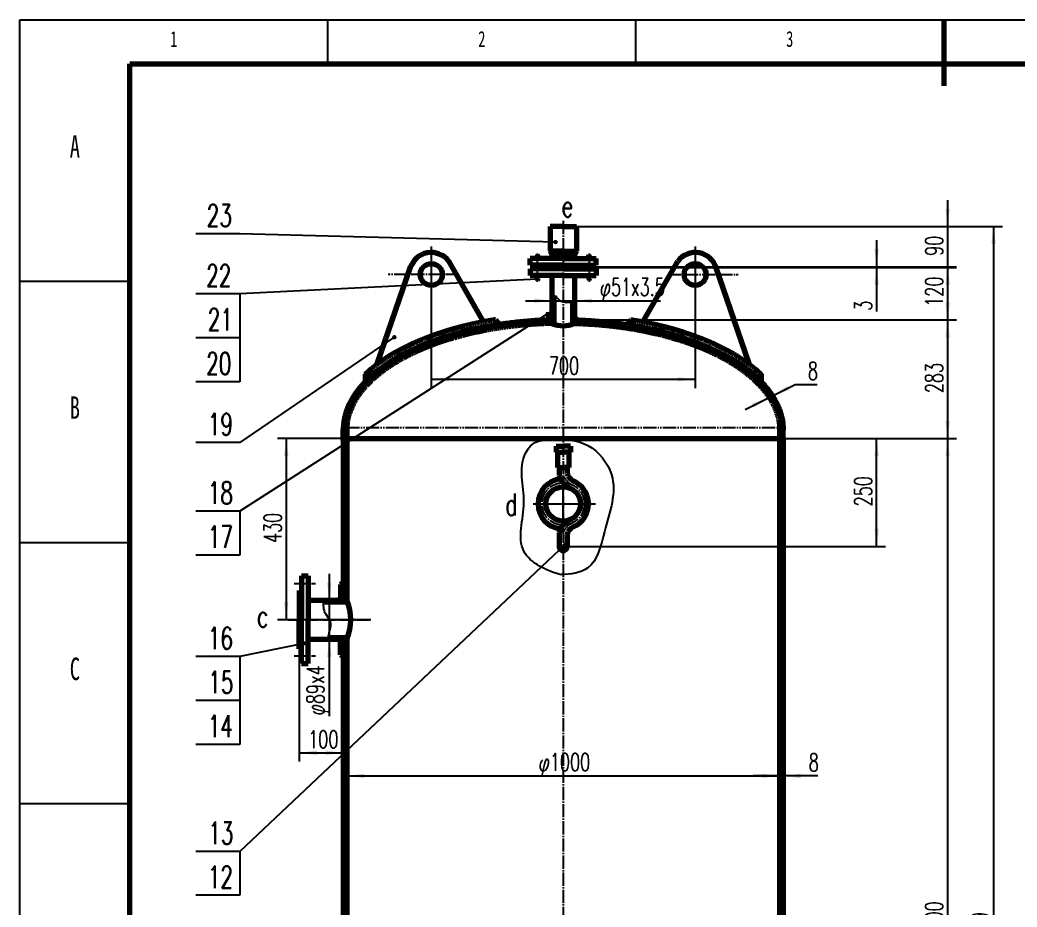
# Model space of a CAD drawing. Header units: millimetres. Extents: x -2100 to 2100, y -2970 to 2970.
# Drawn here: x -2100 to 167, y 953 to 2970 of the extents above; entities that cross this region are included whole.
import ezdxf

# ---------------------------------------------------------------- set-up
doc = ezdxf.new("R2010")
doc.units = ezdxf.units.MM
doc.linetypes.add('EB_DASHDOT', pattern=[39, 30, -3, 3, -3])
doc.linetypes.add('EB_DASHDOTDOT', pattern=[45, 30, -3, 3, -3, 3, -3])
for name, color, linetype, lineweight in [('CAXA0', 7, 'Continuous', 70), ('CAXA1', 1, 'EB_DASHDOT', 25), ('CAXA4', 3, 'Continuous', 25), ('CAXA5', 4, 'Continuous', 25)]:
    doc.layers.add(name, color=color, linetype=linetype, lineweight=lineweight)
doc.styles.add('UserTxtStyle2', font='', dxfattribs={"width": 0.667})
doc.styles.add('机械', font='txt', dxfattribs={"width": 0.667, "bigfont": 'gbcbig.shx'})
doc.styles.get('UserTxtStyle2').set_extended_font_data('FangSong_GB2312')
doc.dimstyles.new('机械', dxfattribs={"dimscale": 10, "dimtxt": 4, "dimasz": 4, "dimexe": 2, "dimexo": 0, "dimtad": 1, "dimdsep": 46, "dimtxsty": '机械', "dimcen": 0, "dimdle": 6, "dimazin": 2, "dimtfac": 1, "dimtdec": 3, "dimtix": 1, "dimtmove": 0, "dimatfit": 3, "dimldrblk": 'NONE', "dimfxl": 0, "dimtolj": 1, "dimtzin": 0, "dimarcsym": 0})

# ---------------------------------------------------------------- blocks, each defined once
blk = doc.blocks.new('CAXBLOCK10', base_point=(2000, -2870))
at = {"layer": 'CAXA0', "color": 0, "linetype": 'Continuous', "lineweight": 25}
for p, q in [((-2100, -2970), (-2100, 2970)), ((-2100, 2970), (2100, 2970)), ((-1400, 2870), (-1400, 2970)), ((-700, 2870), (-700, 2970)), ((0, 2870), (0, 2970)), ((-2100, 2376), (-1850, 2376)), ((-2100, 1782), (-1850, 1782)), ((-2100, 1188), (-1850, 1188))]:
    blk.add_line(p, q, dxfattribs=at)
at = {"layer": 'CAXA0', "color": 0, "linetype": 'Continuous', "lineweight": 70}
for p, q in [((0, 2970), (0, 2820)), ((-1850, 2870), (2000, 2870)), ((-1850, -2870), (-1850, 2870))]:
    blk.add_line(p, q, dxfattribs=at)
at = {"layer": 'CAXA0', "color": 0, "linetype": 'Continuous', "lineweight": 25, "attachment_point": 1, "style": 'UserTxtStyle2'}
for s, insert, char_height in [('\\fFangSong_GB2312|b0|i0|p34;1', (-1758.2, 2944.7), 36), ('\\fFangSong_GB2312|b0|i0|p34;2', (-1058.2, 2944.7), 36), ('\\fFangSong_GB2312|b0|i0|p34;3', (-358.2, 2944.7), 36), ('\\fFangSong_GB2312|b0|i0|p34;A', (-1986.7, 2707.9), 51), ('\\fFangSong_GB2312|b0|i0|p34;B', (-1986.7, 2113.9), 51), ('\\fFangSong_GB2312|b0|i0|p34;C', (-1986.7, 1519.9), 51)]:
    blk.add_mtext(s, dxfattribs=dict(at, insert=insert, char_height=char_height))
blk = doc.blocks.new('*D14')
at = {"layer": 'CAXA4', "linetype": 'Continuous', "lineweight": 25}
for points in [[(-890.6, 2331.4), (-930.6, 2326.4), (-930.6, 2336.4)], [(-839.6, 2331.4), (-799.6, 2326.4), (-799.6, 2336.4)]]:
    blk.add_hatch(color=0, dxfattribs=at).paths.add_polyline_path(points, flags=0)
at = {"layer": 'CAXA4', "color": 0, "linetype": 'Continuous', "lineweight": 25}
for p, q in [((-890.6, 2389.1), (-890.6, 2311.4)), ((-839.6, 2389.1), (-839.6, 2311.4)), ((-950.6, 2331.4), (-643.5, 2331.4))]:
    blk.add_line(p, q, dxfattribs=at)
at = {"layer": 'CAXA4', "color": 0, "linetype": 'Continuous', "lineweight": 25, "insert": (-781.5, 2382.8), "char_height": 40, "attachment_point": 1, "style": '机械'}
blk.add_mtext('φ51x3.5', dxfattribs=at)
blk = doc.blocks.new('_NONE')
blk = doc.blocks.new('*D17')
at = {"layer": 'CAXA4', "linetype": 'Continuous', "lineweight": 25}
for points in [[(8.9, 2018.1), (3.9, 1978.1), (13.9, 1978.1)], [(8.9, -181.9), (3.9, -141.9), (13.9, -141.9)]]:
    blk.add_hatch(color=0, dxfattribs=at).paths.add_polyline_path(points, flags=0)
at = {"layer": 'CAXA4', "color": 0, "linetype": 'Continuous', "lineweight": 25}
for p, q in [((-373.1, 2018.1), (28.9, 2018.1)), ((8.9, 2018.1), (8.9, -181.9)), ((-373.1, -181.9), (28.9, -181.9))]:
    blk.add_line(p, q, dxfattribs=at)
at = {"layer": 'CAXA4', "color": 0, "linetype": 'Continuous', "lineweight": 25, "insert": (-41.8, 874), "char_height": 40, "attachment_point": 1, "rotation": 90, "style": '机械'}
blk.add_mtext('2200', dxfattribs=at)
blk = doc.blocks.new('*D20')
at = {"layer": 'CAXA4', "linetype": 'Continuous', "lineweight": 25}
for points in [[(8.9, 2287.7), (3.9, 2247.7), (13.9, 2247.7)], [(8.9, 2018.1), (3.9, 2058.1), (13.9, 2058.1)]]:
    blk.add_hatch(color=0, dxfattribs=at).paths.add_polyline_path(points, flags=0)
at = {"layer": 'CAXA4', "color": 0, "linetype": 'Continuous', "lineweight": 25}
for p, q in [((-833.4, 2287.7), (28.9, 2287.7)), ((8.9, 2287.7), (8.9, 2018.1)), ((-373.1, 2018.1), (28.9, 2018.1))]:
    blk.add_line(p, q, dxfattribs=at)
at = {"layer": 'CAXA4', "color": 0, "linetype": 'Continuous', "lineweight": 25, "insert": (-41.8, 2121.3), "char_height": 40, "attachment_point": 1, "rotation": 90, "style": '机械'}
blk.add_mtext('283', dxfattribs=at)
blk = doc.blocks.new('*D21')
at = {"layer": 'CAXA4', "linetype": 'Continuous', "lineweight": 25}
for points in [[(8.9, 2407.1), (3.9, 2367.1), (13.9, 2367.1)], [(8.9, 2287.7), (3.9, 2327.7), (13.9, 2327.7)]]:
    blk.add_hatch(color=0, dxfattribs=at).paths.add_polyline_path(points, flags=0)
at = {"layer": 'CAXA4', "color": 0, "linetype": 'Continuous', "lineweight": 25}
for p, q in [((-839.6, 2407.1), (28.9, 2407.1)), ((8.9, 2407.1), (8.9, 2287.7)), ((-791.6, 2287.7), (28.9, 2287.7))]:
    blk.add_line(p, q, dxfattribs=at)
at = {"layer": 'CAXA4', "color": 0, "linetype": 'Continuous', "lineweight": 25, "insert": (-41.8, 2317.7), "char_height": 40, "attachment_point": 1, "rotation": 90, "style": '机械'}
blk.add_mtext('120', dxfattribs=at)
blk = doc.blocks.new('*D22')
at = {"layer": 'CAXA4', "linetype": 'Continuous', "lineweight": 25}
for points in [[(8.9, 2500.2), (3.9, 2540.2), (13.9, 2540.2)], [(8.9, 2408.9), (3.9, 2368.9), (13.9, 2368.9)]]:
    blk.add_hatch(color=0, dxfattribs=at).paths.add_polyline_path(points, flags=0)
at = {"layer": 'CAXA4', "color": 0, "linetype": 'Continuous', "lineweight": 25}
for p, q in [((8.9, 2560.2), (8.9, 2348.9)), ((-835.1, 2500.2), (28.9, 2500.2)), ((-839.6, 2408.9), (28.9, 2408.9))]:
    blk.add_line(p, q, dxfattribs=at)
at = {"layer": 'CAXA4', "color": 0, "linetype": 'Continuous', "lineweight": 25, "insert": (-41.8, 2433.5), "char_height": 40, "attachment_point": 1, "rotation": 90, "style": '机械'}
blk.add_mtext('90', dxfattribs=at)
blk = doc.blocks.new('*D23')
at = {"layer": 'CAXA4', "linetype": 'Continuous', "lineweight": 25}
for points in [[(-152.5, 2408.9), (-157.5, 2448.9), (-147.5, 2448.9)], [(-152.5, 2407.1), (-157.5, 2367.1), (-147.5, 2367.1)]]:
    blk.add_hatch(color=0, dxfattribs=at).paths.add_polyline_path(points, flags=0)
at = {"layer": 'CAXA4', "color": 0, "linetype": 'Continuous', "lineweight": 25}
for p, q in [((-152.5, 2468.9), (-152.5, 2306.7)), ((-839.6, 2408.9), (-132.5, 2408.9)), ((-839.6, 2407.1), (-132.5, 2407.1))]:
    blk.add_line(p, q, dxfattribs=at)
at = {"layer": 'CAXA4', "color": 0, "linetype": 'Continuous', "lineweight": 25, "insert": (-203.2, 2308.7), "char_height": 40, "attachment_point": 1, "rotation": 90, "style": '机械'}
blk.add_mtext('3', dxfattribs=at)
blk = doc.blocks.new('*D24')
at = {"layer": 'CAXA4', "linetype": 'Continuous', "lineweight": 25}
for points in [[(-152.5, 2018.1), (-147.5, 1978.1), (-157.5, 1978.1)], [(-152.5, 1772.8), (-147.5, 1812.8), (-157.5, 1812.8)]]:
    blk.add_hatch(color=0, dxfattribs=at).paths.add_polyline_path(points, flags=0)
at = {"layer": 'CAXA4', "color": 0, "linetype": 'Continuous', "lineweight": 25}
for p, q in [((-373.1, 2018.1), (-132.5, 2018.1)), ((-152.5, 1772.8), (-152.5, 2018.1)), ((-853.1, 1772.8), (-132.5, 1772.8))]:
    blk.add_line(p, q, dxfattribs=at)
at = {"layer": 'CAXA4', "color": 0, "linetype": 'Continuous', "lineweight": 25, "insert": (-203.2, 1863.8), "char_height": 40, "attachment_point": 1, "rotation": 90, "style": '机械'}
blk.add_mtext('250', dxfattribs=at)
blk = doc.blocks.new('CAXBLOCK16', base_point=(-1700.2, 1853.1))
at = {"layer": 'CAXA0', "linetype": 'Continuous', "lineweight": 25}
blk.add_hatch(color=0, dxfattribs=at).paths.add_polyline_path([(-881.6, 2310.7), (-881.6, 2311.4), (-881.8, 2312.2), (-882.1, 2312.9), (-882.5, 2313.6), (-883, 2314.2), (-883.6, 2314.7), (-884.3, 2315.1), (-885, 2315.4), (-885.8, 2315.6), (-886.6, 2315.7), (-887.3, 2315.6), (-888.1, 2315.4), (-888.8, 2315.1), (-889.5, 2314.7), (-890.1, 2314.2), (-890.6, 2313.6), (-891, 2312.9), (-891.3, 2312.2), (-891.5, 2311.4), (-891.6, 2310.7), (-891.5, 2309.9), (-891.3, 2309.1), (-891, 2308.4), (-890.6, 2307.7), (-890.1, 2307.1), (-889.5, 2306.6), (-888.8, 2306.2), (-888.1, 2305.9), (-887.3, 2305.7), (-886.6, 2305.7), (-885.8, 2305.7), (-885, 2305.9), (-884.3, 2306.2), (-883.6, 2306.6), (-883, 2307.1), (-882.5, 2307.7), (-882.1, 2308.4), (-881.8, 2309.1), (-881.6, 2309.9)], flags=0)
at = {"layer": 'CAXA0', "color": 0, "linetype": 'Continuous', "lineweight": 25}
for p, q in [((-886.6, 2310.7), (-1600.2, 1853.1)), ((-1600.2, 1853.1), (-1700.2, 1853.1))]:
    blk.add_line(p, q, dxfattribs=at)
at = {"layer": 'CAXA0', "color": 0, "linetype": 'Continuous', "lineweight": 25, "insert": (-1673, 1919.5), "char_height": 50, "attachment_point": 1, "style": '机械'}
blk.add_mtext('18', dxfattribs=at)
blk = doc.blocks.new('CAXBLOCK17', base_point=(-1700.2, 1753.1))
at = {"layer": 'CAXA0', "color": 0, "linetype": 'Continuous', "lineweight": 25}
for p, q in [((-1600.2, 1853.1), (-1600.2, 1753.1)), ((-1600.2, 1753.1), (-1700.2, 1753.1))]:
    blk.add_line(p, q, dxfattribs=at)
at = {"layer": 'CAXA0', "color": 0, "linetype": 'Continuous', "lineweight": 25, "insert": (-1673, 1819.5), "char_height": 50, "attachment_point": 1, "style": '机械'}
blk.add_mtext('17', dxfattribs=at)
blk = doc.blocks.new('CAXBLOCK15', base_point=(-886.6, 2310.7))
at = {"layer": 'CAXA0', "color": 0, "linetype": 'Continuous', "lineweight": 70}
for name, p in [('CAXBLOCK16', (-1700.2, 1853.1)), ('CAXBLOCK17', (-1700.2, 1753.1))]:
    blk.add_blockref(name, p, dxfattribs=at)
blk = doc.blocks.new('CAXBLOCK19', base_point=(-1700.2, 1079.3))
at = {"layer": 'CAXA0', "linetype": 'Continuous', "lineweight": 25}
blk.add_hatch(color=0, dxfattribs=at).paths.add_polyline_path([(-855.5, 1776.8), (-855.5, 1777.6), (-855.7, 1778.4), (-856, 1779.1), (-856.4, 1779.8), (-856.9, 1780.4), (-857.5, 1780.9), (-858.2, 1781.3), (-858.9, 1781.6), (-859.7, 1781.8), (-860.5, 1781.8), (-861.3, 1781.8), (-862, 1781.6), (-862.7, 1781.3), (-863.4, 1780.9), (-864, 1780.4), (-864.5, 1779.8), (-864.9, 1779.1), (-865.2, 1778.4), (-865.4, 1777.6), (-865.5, 1776.8), (-865.4, 1776.1), (-865.2, 1775.3), (-864.9, 1774.6), (-864.5, 1773.9), (-864, 1773.3), (-863.4, 1772.8), (-862.7, 1772.4), (-862, 1772.1), (-861.3, 1771.9), (-860.5, 1771.8), (-859.7, 1771.9), (-858.9, 1772.1), (-858.2, 1772.4), (-857.5, 1772.8), (-856.9, 1773.3), (-856.4, 1773.9), (-856, 1774.6), (-855.7, 1775.3), (-855.5, 1776.1)], flags=0)
at = {"layer": 'CAXA0', "color": 0, "linetype": 'Continuous', "lineweight": 25}
for p, q in [((-860.5, 1776.8), (-1600.2, 1079.3)), ((-1600.2, 1079.3), (-1700.2, 1079.3))]:
    blk.add_line(p, q, dxfattribs=at)
at = {"layer": 'CAXA0', "color": 0, "linetype": 'Continuous', "lineweight": 25, "insert": (-1671.8, 1145.8), "char_height": 50, "attachment_point": 1, "style": '机械'}
blk.add_mtext('13', dxfattribs=at)
blk = doc.blocks.new('CAXBLOCK20', base_point=(-1700.2, 979.3))
at = {"layer": 'CAXA0', "color": 0, "linetype": 'Continuous', "lineweight": 25}
for p, q in [((-1600.2, 1079.3), (-1600.2, 979.3)), ((-1600.2, 979.3), (-1700.2, 979.3))]:
    blk.add_line(p, q, dxfattribs=at)
at = {"layer": 'CAXA0', "color": 0, "linetype": 'Continuous', "lineweight": 25, "insert": (-1673, 1045.8), "char_height": 50, "attachment_point": 1, "style": '机械'}
blk.add_mtext('12', dxfattribs=at)
blk = doc.blocks.new('CAXBLOCK18', base_point=(-860.5, 1776.8))
at = {"layer": 'CAXA0', "color": 0, "linetype": 'Continuous', "lineweight": 70}
for name, p in [('CAXBLOCK19', (-1700.2, 1079.3)), ('CAXBLOCK20', (-1700.2, 979.3))]:
    blk.add_blockref(name, p, dxfattribs=at)
blk = doc.blocks.new('*D60')
at = {"layer": 'CAXA4', "linetype": 'Continuous', "lineweight": 25}
for points in [[(-1396.8, 1650.6), (-1401.8, 1690.6), (-1391.8, 1690.6)], [(-1396.8, 1561.6), (-1401.8, 1521.6), (-1391.8, 1521.6)]]:
    blk.add_hatch(color=0, dxfattribs=at).paths.add_polyline_path(points, flags=0)
at = {"layer": 'CAXA4', "color": 0, "linetype": 'Continuous', "lineweight": 25}
for p, q in [((-1396.8, 1710.6), (-1396.8, 1386.9)), ((-1445, 1650.6), (-1376.8, 1650.6)), ((-1445, 1561.6), (-1376.8, 1561.6))]:
    blk.add_line(p, q, dxfattribs=at)
at = {"layer": 'CAXA4', "color": 0, "linetype": 'Continuous', "lineweight": 25, "insert": (-1448.2, 1388.9), "char_height": 40, "attachment_point": 1, "rotation": 90, "style": '机械'}
blk.add_mtext('φ89x4', dxfattribs=at)
blk = doc.blocks.new('*D61')
at = {"layer": 'CAXA4', "linetype": 'Continuous', "lineweight": 25}
for points in [[(-1465, 1303.4), (-1425, 1298.4), (-1425, 1308.4)], [(-1365, 1303.4), (-1405, 1298.4), (-1405, 1308.4)]]:
    blk.add_hatch(color=0, dxfattribs=at).paths.add_polyline_path(points, flags=0)
at = {"layer": 'CAXA4', "color": 0, "linetype": 'Continuous', "lineweight": 25}
for p, q in [((-1365, 1556.8), (-1365, 1283.4)), ((-1465, 1540.1), (-1465, 1283.4)), ((-1465, 1303.4), (-1365, 1303.4))]:
    blk.add_line(p, q, dxfattribs=at)
at = {"layer": 'CAXA4', "color": 0, "linetype": 'Continuous', "lineweight": 25, "insert": (-1444.7, 1354.1), "char_height": 40, "attachment_point": 1, "style": '机械'}
blk.add_mtext('100', dxfattribs=at)
blk = doc.blocks.new('CAXBLOCK41', base_point=(-1700.2, 1522.3))
at = {"layer": 'CAXA0', "linetype": 'Continuous', "lineweight": 25}
blk.add_hatch(color=0, dxfattribs=at).paths.add_polyline_path([(-1449.9, 1552.3), (-1450, 1553.1), (-1450.2, 1553.9), (-1450.5, 1554.6), (-1450.9, 1555.3), (-1451.4, 1555.9), (-1452, 1556.4), (-1452.7, 1556.8), (-1453.4, 1557.1), (-1454.1, 1557.3), (-1454.9, 1557.3), (-1455.7, 1557.3), (-1456.5, 1557.1), (-1457.2, 1556.8), (-1457.9, 1556.4), (-1458.5, 1555.9), (-1459, 1555.3), (-1459.4, 1554.6), (-1459.7, 1553.9), (-1459.9, 1553.1), (-1459.9, 1552.3), (-1459.9, 1551.6), (-1459.7, 1550.8), (-1459.4, 1550.1), (-1459, 1549.4), (-1458.5, 1548.8), (-1457.9, 1548.3), (-1457.2, 1547.9), (-1456.5, 1547.6), (-1455.7, 1547.4), (-1454.9, 1547.3), (-1454.1, 1547.4), (-1453.4, 1547.6), (-1452.7, 1547.9), (-1452, 1548.3), (-1451.4, 1548.8), (-1450.9, 1549.4), (-1450.5, 1550.1), (-1450.2, 1550.8), (-1450, 1551.6)], flags=0)
at = {"layer": 'CAXA0', "color": 0, "linetype": 'Continuous', "lineweight": 25}
for p, q in [((-1454.9, 1552.3), (-1600.2, 1522.3)), ((-1600.2, 1522.3), (-1700.2, 1522.3))]:
    blk.add_line(p, q, dxfattribs=at)
at = {"layer": 'CAXA0', "color": 0, "linetype": 'Continuous', "lineweight": 25, "insert": (-1673, 1588.8), "char_height": 50, "attachment_point": 1, "style": '机械'}
blk.add_mtext('16', dxfattribs=at)
blk = doc.blocks.new('CAXBLOCK42', base_point=(-1700.2, 1422.3))
at = {"layer": 'CAXA0', "color": 0, "linetype": 'Continuous', "lineweight": 25}
for p, q in [((-1600.2, 1522.3), (-1600.2, 1422.3)), ((-1600.2, 1422.3), (-1700.2, 1422.3))]:
    blk.add_line(p, q, dxfattribs=at)
at = {"layer": 'CAXA0', "color": 0, "linetype": 'Continuous', "lineweight": 25, "insert": (-1671.8, 1488.8), "char_height": 50, "attachment_point": 1, "style": '机械'}
blk.add_mtext('15', dxfattribs=at)
blk = doc.blocks.new('CAXBLOCK43', base_point=(-1700.2, 1322.3))
at = {"layer": 'CAXA0', "color": 0, "linetype": 'Continuous', "lineweight": 25}
for p, q in [((-1600.2, 1422.3), (-1600.2, 1322.3)), ((-1600.2, 1322.3), (-1700.2, 1322.3))]:
    blk.add_line(p, q, dxfattribs=at)
at = {"layer": 'CAXA0', "color": 0, "linetype": 'Continuous', "lineweight": 25, "insert": (-1673, 1388.8), "char_height": 50, "attachment_point": 1, "style": '机械'}
blk.add_mtext('14', dxfattribs=at)
blk = doc.blocks.new('CAXBLOCK40', base_point=(-1454.9, 1552.3))
at = {"layer": 'CAXA0', "color": 0}
for name, p in [('CAXBLOCK41', (-1700.2, 1522.3)), ('CAXBLOCK42', (-1700.2, 1422.3)), ('CAXBLOCK43', (-1700.2, 1322.3))]:
    blk.add_blockref(name, p, dxfattribs=at)
blk = doc.blocks.new('*D66')
at = {"layer": 'CAXA4', "linetype": 'Continuous', "lineweight": 25}
for points in [[(-1357, 1250.9), (-1317, 1245.9), (-1317, 1255.9)], [(-373.1, 1250.9), (-413.1, 1245.9), (-413.1, 1255.9)]]:
    blk.add_hatch(color=0, dxfattribs=at).paths.add_polyline_path(points, flags=0)
at = {"layer": 'CAXA4', "color": 0, "linetype": 'Continuous', "lineweight": 25}
for p, q in [((-373.1, 2043.1), (-373.1, 1230.9)), ((-1357, 1561.6), (-1357, 1230.9)), ((-1357, 1250.9), (-373.1, 1250.9))]:
    blk.add_line(p, q, dxfattribs=at)
at = {"layer": 'CAXA4', "color": 0, "linetype": 'Continuous', "lineweight": 25, "insert": (-920.5, 1302.3), "char_height": 40, "attachment_point": 1, "style": '机械'}
blk.add_mtext('φ1000', dxfattribs=at)
blk = doc.blocks.new('*D67')
at = {"layer": 'CAXA4', "linetype": 'Continuous', "lineweight": 25}
for points in [[(-373.1, 1250.9), (-413.1, 1255.9), (-413.1, 1245.9)], [(-365.1, 1250.9), (-325.1, 1255.9), (-325.1, 1245.9)]]:
    blk.add_hatch(color=0, dxfattribs=at).paths.add_polyline_path(points, flags=0)
at = {"layer": 'CAXA4', "color": 0, "linetype": 'Continuous', "lineweight": 25}
for p, q in [((-373.1, 2043.1), (-373.1, 1230.9)), ((-365.1, 2014.7), (-365.1, 1230.9)), ((-286, 1250.9), (-433.1, 1250.9))]:
    blk.add_line(p, q, dxfattribs=at)
at = {"layer": 'CAXA4', "color": 0, "linetype": 'Continuous', "lineweight": 25, "insert": (-307, 1301.6), "char_height": 40, "attachment_point": 1, "style": '机械'}
blk.add_mtext('8', dxfattribs=at)
blk = doc.blocks.new('CAXBLOCK45', base_point=(-1700.2, 2483.5))
at = {"layer": 'CAXA0', "linetype": 'Continuous', "lineweight": 25}
blk.add_hatch(color=0, dxfattribs=at).paths.add_polyline_path([(-877.6, 2464.8), (-877.6, 2465.6), (-877.8, 2466.4), (-878.1, 2467.1), (-878.5, 2467.8), (-879, 2468.4), (-879.6, 2468.9), (-880.3, 2469.3), (-881, 2469.6), (-881.8, 2469.8), (-882.6, 2469.8), (-883.4, 2469.8), (-884.1, 2469.6), (-884.8, 2469.3), (-885.5, 2468.9), (-886.1, 2468.4), (-886.6, 2467.8), (-887, 2467.1), (-887.3, 2466.4), (-887.5, 2465.6), (-887.6, 2464.8), (-887.5, 2464.1), (-887.3, 2463.3), (-887, 2462.6), (-886.6, 2461.9), (-886.1, 2461.3), (-885.5, 2460.8), (-884.8, 2460.4), (-884.1, 2460.1), (-883.4, 2459.9), (-882.6, 2459.8), (-881.8, 2459.9), (-881, 2460.1), (-880.3, 2460.4), (-879.6, 2460.8), (-879, 2461.3), (-878.5, 2461.9), (-878.1, 2462.6), (-877.8, 2463.3), (-877.6, 2464.1)], flags=0)
at = {"layer": 'CAXA0', "color": 0, "linetype": 'Continuous', "lineweight": 25}
for p, q in [((-1600.2, 2483.5), (-1700.2, 2483.5)), ((-882.6, 2464.8), (-1600.2, 2483.5))]:
    blk.add_line(p, q, dxfattribs=at)
at = {"layer": 'CAXA0', "color": 0, "linetype": 'Continuous', "lineweight": 25, "insert": (-1675.4, 2550), "char_height": 50, "attachment_point": 1, "style": '机械'}
blk.add_mtext('23', dxfattribs=at)
blk = doc.blocks.new('CAXBLOCK44', base_point=(-882.6, 2464.8))
at = {"layer": 'CAXA0', "color": 0, "linetype": 'ByBlock', "lineweight": -2}
blk.add_blockref('CAXBLOCK45', (-1700.2, 2483.5), dxfattribs=at)
blk = doc.blocks.new('CAXBLOCK47', base_point=(-1700.2, 2347.1))
at = {"layer": 'CAXA0', "linetype": 'Continuous', "lineweight": 25}
blk.add_hatch(color=0, dxfattribs=at).paths.add_polyline_path([(-919.6, 2380.6), (-919.6, 2381.4), (-919.8, 2382.2), (-920.1, 2382.9), (-920.5, 2383.6), (-921, 2384.2), (-921.6, 2384.7), (-922.3, 2385.1), (-923, 2385.4), (-923.8, 2385.6), (-924.6, 2385.6), (-925.3, 2385.6), (-926.1, 2385.4), (-926.8, 2385.1), (-927.5, 2384.7), (-928.1, 2384.2), (-928.6, 2383.6), (-929, 2382.9), (-929.3, 2382.2), (-929.5, 2381.4), (-929.6, 2380.6), (-929.5, 2379.9), (-929.3, 2379.1), (-929, 2378.4), (-928.6, 2377.7), (-928.1, 2377.1), (-927.5, 2376.6), (-926.8, 2376.2), (-926.1, 2375.9), (-925.3, 2375.7), (-924.6, 2375.6), (-923.8, 2375.7), (-923, 2375.9), (-922.3, 2376.2), (-921.6, 2376.6), (-921, 2377.1), (-920.5, 2377.7), (-920.1, 2378.4), (-919.8, 2379.1), (-919.6, 2379.9)], flags=0)
at = {"layer": 'CAXA0', "color": 0, "linetype": 'Continuous', "lineweight": 25}
for p, q in [((-924.6, 2380.6), (-1600.2, 2347.1)), ((-1600.2, 2347.1), (-1700.2, 2347.1))]:
    blk.add_line(p, q, dxfattribs=at)
at = {"layer": 'CAXA0', "color": 0, "linetype": 'Continuous', "lineweight": 25, "insert": (-1676.6, 2413.5), "char_height": 50, "attachment_point": 1, "style": '机械'}
blk.add_mtext('22', dxfattribs=at)
blk = doc.blocks.new('CAXBLOCK48', base_point=(-1700.2, 2247.1))
at = {"layer": 'CAXA0', "color": 0, "linetype": 'Continuous', "lineweight": 25}
for p, q in [((-1600.2, 2347.1), (-1600.2, 2247.1)), ((-1600.2, 2247.1), (-1700.2, 2247.1))]:
    blk.add_line(p, q, dxfattribs=at)
at = {"layer": 'CAXA0', "color": 0, "linetype": 'Continuous', "lineweight": 25, "insert": (-1673, 2313.5), "char_height": 50, "attachment_point": 1, "style": '机械'}
blk.add_mtext('21', dxfattribs=at)
blk = doc.blocks.new('CAXBLOCK49', base_point=(-1700.2, 2147.1))
at = {"layer": 'CAXA0', "color": 0, "linetype": 'Continuous', "lineweight": 25}
for p, q in [((-1600.2, 2247.1), (-1600.2, 2147.1)), ((-1600.2, 2147.1), (-1700.2, 2147.1))]:
    blk.add_line(p, q, dxfattribs=at)
at = {"layer": 'CAXA0', "color": 0, "linetype": 'Continuous', "lineweight": 25, "insert": (-1676.6, 2213.5), "char_height": 50, "attachment_point": 1, "style": '机械'}
blk.add_mtext('20', dxfattribs=at)
blk = doc.blocks.new('CAXBLOCK46', base_point=(-924.6, 2380.6))
at = {"layer": 'CAXA0', "color": 0, "linetype": 'Continuous', "lineweight": 70}
for name, p in [('CAXBLOCK47', (-1700.2, 2347.1)), ('CAXBLOCK48', (-1700.2, 2247.1)), ('CAXBLOCK49', (-1700.2, 2147.1))]:
    blk.add_blockref(name, p, dxfattribs=at)
blk = doc.blocks.new('CAXBLOCK75', base_point=(-1700.2, 2009))
at = {"layer": 'CAXA0', "linetype": 'Continuous', "lineweight": 25}
blk.add_hatch(color=0, dxfattribs=at).paths.add_polyline_path([(-1244, 2248.3), (-1244, 2249.1), (-1244.2, 2249.8), (-1244.5, 2250.6), (-1244.9, 2251.2), (-1245.5, 2251.8), (-1246, 2252.3), (-1246.7, 2252.8), (-1247.4, 2253.1), (-1248.2, 2253.2), (-1249, 2253.3), (-1249.8, 2253.2), (-1250.5, 2253.1), (-1251.3, 2252.8), (-1251.9, 2252.3), (-1252.5, 2251.8), (-1253, 2251.2), (-1253.4, 2250.6), (-1253.7, 2249.8), (-1253.9, 2249.1), (-1254, 2248.3), (-1253.9, 2247.5), (-1253.7, 2246.8), (-1253.4, 2246), (-1253, 2245.4), (-1252.5, 2244.8), (-1251.9, 2244.3), (-1251.3, 2243.8), (-1250.5, 2243.5), (-1249.8, 2243.4), (-1249, 2243.3), (-1248.2, 2243.4), (-1247.4, 2243.5), (-1246.7, 2243.8), (-1246, 2244.3), (-1245.5, 2244.8), (-1244.9, 2245.4), (-1244.5, 2246), (-1244.2, 2246.8), (-1244, 2247.5)], flags=0)
at = {"layer": 'CAXA0', "color": 0, "linetype": 'Continuous', "lineweight": 25}
for p, q in [((-1249, 2248.3), (-1600.2, 2009)), ((-1600.2, 2009), (-1700.2, 2009))]:
    blk.add_line(p, q, dxfattribs=at)
at = {"layer": 'CAXA0', "color": 0, "linetype": 'Continuous', "lineweight": 25, "insert": (-1673, 2075.4), "char_height": 50, "attachment_point": 1, "style": '机械'}
blk.add_mtext('19', dxfattribs=at)
blk = doc.blocks.new('CAXBLOCK74', base_point=(-1249, 2248.3))
at = {"layer": 'CAXA0', "color": 0}
blk.add_blockref('CAXBLOCK75', (-1700.2, 2009), dxfattribs=at)
blk = doc.blocks.new('*D112')
at = {"layer": 'CAXA4', "linetype": 'Continuous', "lineweight": 25}
for points in [[(-389.4, 2115.3), (-351.4, 2128.7), (-355.8, 2137.6)], [(-397.8, 2111), (-431.4, 2088.7), (-435.8, 2097.6)]]:
    blk.add_hatch(color=0, dxfattribs=at).paths.add_polyline_path(points, flags=0)
at = {"layer": 'CAXA4', "color": 0, "linetype": 'Continuous', "lineweight": 25}
for p, q in [((-451.5, 2084.2), (-337.5, 2141.2)), ((-385.4, 2107.4), (-398.3, 2133.2)), ((-337.5, 2141.2), (-287.8, 2141.2)), ((-393.9, 2103.1), (-406.8, 2128.9))]:
    blk.add_line(p, q, dxfattribs=at)
at = {"layer": 'CAXA4', "color": 0, "linetype": 'Continuous', "lineweight": 25, "insert": (-308.9, 2191.9), "char_height": 40, "attachment_point": 1, "style": '机械'}
blk.add_mtext('8', dxfattribs=at)
blk = doc.blocks.new('*D113')
at = {"layer": 'CAXA4', "linetype": 'Continuous', "lineweight": 25}
for points in [[(113.3, 2500.2), (108.3, 2460.2), (118.3, 2460.2)], [(113.3, -714), (108.3, -674), (118.3, -674)]]:
    blk.add_hatch(color=0, dxfattribs=at).paths.add_polyline_path(points, flags=0)
at = {"layer": 'CAXA4', "color": 0, "linetype": 'Continuous', "lineweight": 25}
for p, q in [((-865.1, 2500.2), (133.3, 2500.2)), ((113.3, 2500.2), (113.3, -714)), ((-474.1, -714), (133.3, -714))]:
    blk.add_line(p, q, dxfattribs=at)
at = {"layer": 'CAXA4', "color": 0, "linetype": 'Continuous', "lineweight": 25, "insert": (62.6, 850), "char_height": 40, "attachment_point": 1, "rotation": 90, "style": '机械'}
blk.add_mtext('3249', dxfattribs=at)
blk = doc.blocks.new('*D115')
at = {"layer": 'CAXA4', "linetype": 'Continuous', "lineweight": 25}
for points in [[(-1494.7, 2018.1), (-1499.7, 1978.1), (-1489.7, 1978.1)], [(-1494.7, 1606.1), (-1499.7, 1646.1), (-1489.7, 1646.1)]]:
    blk.add_hatch(color=0, dxfattribs=at).paths.add_polyline_path(points, flags=0)
at = {"layer": 'CAXA4', "color": 0, "linetype": 'Continuous', "lineweight": 25}
for p, q in [((-1357, 2018.1), (-1514.7, 2018.1)), ((-1494.7, 2018.1), (-1494.7, 1606.1)), ((-1302.2, 1606.1), (-1514.7, 1606.1))]:
    blk.add_line(p, q, dxfattribs=at)
at = {"layer": 'CAXA4', "color": 0, "linetype": 'Continuous', "lineweight": 25, "insert": (-1545.4, 1780.5), "char_height": 40, "attachment_point": 1, "rotation": 90, "style": '机械'}
blk.add_mtext('430', dxfattribs=at)
blk = doc.blocks.new('*D193')
at = {"layer": 'CAXA4', "linetype": 'Continuous', "lineweight": 25}
for points in [[(-1165, 2152.9), (-1125, 2147.9), (-1125, 2157.9)], [(-565.1, 2152.9), (-605.1, 2147.9), (-605.1, 2157.9)]]:
    blk.add_hatch(color=0, dxfattribs=at).paths.add_polyline_path(points, flags=0)
at = {"layer": 'CAXA4', "color": 0, "linetype": 'Continuous', "lineweight": 25}
for p, q in [((-1165, 2454.4), (-1165, 2132.9)), ((-565.1, 2454.4), (-565.1, 2132.9)), ((-1165, 2152.9), (-565.1, 2152.9))]:
    blk.add_line(p, q, dxfattribs=at)
at = {"layer": 'CAXA4', "color": 0, "linetype": 'Continuous', "lineweight": 25, "insert": (-897.6, 2203.6), "char_height": 40, "attachment_point": 1, "style": '机械'}
blk.add_mtext('700', dxfattribs=at)

msp = doc.modelspace()

# ---------------------------------------------------------------- linework, layer by layer
at = {"layer": 'CAXA0'}
for p, q in [((-865.052, 2500.231), (-895.052, 2500.231)), ((-895.052, 2500.231), (-895.052, 2444.231)), ((-865.052, 2500.231), (-835.052, 2500.231)), ((-835.052, 2500.231), (-835.052, 2444.231)), ((-940.052, 2412.231), (-940.052, 2427.231)), ((-865.052, 2427.231), (-940.052, 2427.231)), ((-865.052, 2444.231), (-895.052, 2444.231)), ((-895.052, 2444.231), (-890.552, 2436.198)), ((-890.552, 2436.198), (-890.552, 2427.231)), ((-890.552, 2436.198), (-865.052, 2436.198)), ((-865.052, 2444.231), (-835.052, 2444.231)), ((-839.552, 2436.198), (-865.052, 2436.198)), ((-865.052, 2427.231), (-790.052, 2427.231)), ((-835.052, 2444.231), (-839.552, 2436.198)), ((-839.552, 2436.198), (-839.552, 2427.231)), ((-790.052, 2412.231), (-790.052, 2427.231)), ((-1287.88, 2187.584), (-1211.887, 2408.206)), ((-1045.925, 2283.511), (-1125.271, 2421.467)), ((-865.052, 2412.231), (-940.052, 2412.231)), ((-865.052, 2404.142), (-940.052, 2404.142)), ((-940.052, 2404.142), (-940.052, 2389.142)), ((-890.552, 2407.142), (-890.552, 2412.231)), ((-890.552, 2408.853), (-865.052, 2408.853)), ((-865.052, 2407.142), (-890.552, 2407.142)), ((-890.552, 2407.142), (-890.552, 2404.142)), ((-865.052, 2412.231), (-790.052, 2412.231)), ((-839.552, 2408.853), (-865.052, 2408.853)), ((-865.052, 2407.142), (-839.552, 2407.142)), ((-865.052, 2404.142), (-790.052, 2404.142)), ((-839.552, 2407.142), (-839.552, 2412.231)), ((-839.552, 2407.142), (-839.552, 2404.142)), ((-790.052, 2404.142), (-790.052, 2389.142)), ((-684.18, 2283.511), (-604.833, 2421.467)), ((-442.225, 2187.584), (-518.217, 2408.206)), ((-865.052, 2389.142), (-940.052, 2389.142)), ((-890.552, 2389.142), (-890.552, 2279.892)), ((-865.052, 2389.142), (-790.052, 2389.142)), ((-839.552, 2389.142), (-839.552, 2279.892)), ((-886.552, 2343.062), (-886.552, 2278.271)), ((-843.552, 2329.344), (-843.552, 2278.271)), ((-896.735, 2287.709), (-890.552, 2293.225)), ((-833.369, 2287.709), (-839.552, 2293.225)), ((-1018.732, 2288.272), (-1017.092, 2276.382)), ((-1018.732, 2288.272), (-1008.887, 2276.974)), ((-896.725, 2287.718), (-890.552, 2279.892)), ((-833.38, 2287.718), (-839.552, 2279.892)), ((-711.372, 2288.272), (-721.218, 2276.974)), ((-711.372, 2288.272), (-713.013, 2276.382)), ((-1314.958, 2164.132), (-1307.662, 2154.514)), ((-1314.958, 2164.132), (-1314.958, 2147.034)), ((-415.147, 2164.132), (-422.443, 2154.514)), ((-415.147, 2164.132), (-415.147, 2147.034)), ((-1302.796, 2148.099), (-1301.374, 2146.224)), ((-427.309, 2148.099), (-428.731, 2146.224)), ((-1356.958, 2043.08), (-1356.958, 1650.648)), ((-373.147, 2043.08), (-373.147, 102.013)), ((-1359.944, 2018.555), (-1364.958, 2021.45)), ((-1359.801, 2018.473), (-1364.958, 2021.45)), ((-1359.801, 2017.688), (-1364.958, 2014.711)), ((-1359.944, 2017.605), (-1364.958, 2014.711)), ((-1364.894, 2021.413), (-1364.894, 2038.438)), ((-1359.944, 2018.555), (-1356.958, 2018.555)), ((-1359.944, 2017.605), (-1356.958, 2017.605)), ((-1359.636, 2018.555), (-1356.958, 2018.555)), ((-1359.636, 2017.605), (-1356.958, 2017.605)), ((-1356.958, 2018.08), (-373.147, 2018.08)), ((-370.161, 2018.555), (-373.147, 2018.555)), ((-370.469, 2018.555), (-373.147, 2018.555)), ((-370.161, 2017.605), (-373.147, 2017.605)), ((-370.469, 2017.605), (-373.147, 2017.605)), ((-370.304, 2018.473), (-365.147, 2021.45)), ((-370.304, 2017.688), (-365.147, 2014.711)), ((-370.161, 2018.555), (-365.147, 2021.45)), ((-370.161, 2017.605), (-365.147, 2014.711)), ((-365.21, 2021.413), (-365.21, 2038.438)), ((-1364.958, 2014.711), (-1364.958, 1651.689)), ((-881.299, 2000.989), (-881.299, 1987.082)), ((-881.299, 2000.989), (-865.052, 2000.989)), ((-848.806, 2000.989), (-865.052, 2000.989)), ((-848.806, 2000.989), (-865.052, 2000.989)), ((-848.806, 2000.989), (-848.806, 1987.082)), ((-848.806, 2000.989), (-848.806, 1987.082)), ((-365.147, 2014.711), (-365.147, 137.941)), ((-881.299, 1987.082), (-862.673, 1987.082)), ((-877.823, 1987.082), (-877.823, 1952.269)), ((-848.806, 1987.082), (-867.432, 1987.082)), ((-852.282, 1987.082), (-852.282, 1952.269)), ((-877.823, 1952.424), (-865.052, 1952.424)), ((-874.052, 1952.424), (-874.052, 1934.162)), ((-852.282, 1952.424), (-865.052, 1952.424)), ((-852.282, 1952.424), (-865.052, 1952.424)), ((-856.052, 1952.424), (-856.052, 1938.787)), ((-874.052, 1804.677), (-874.052, 1772.017)), ((-856.052, 1800.051), (-856.052, 1772.298)), ((-1460.12, 1706.148), (-1460.12, 1605.462)), ((-1460.12, 1706.148), (-1444.958, 1706.148)), ((-1444.958, 1706.148), (-1444.958, 1606.148)), ((-1371.233, 1686.148), (-1364.958, 1690.375)), ((-1371.233, 1686.148), (-1371.233, 1655.075)), ((-1371.233, 1686.148), (-1364.958, 1686.148)), ((-1464.958, 1672.148), (-1464.958, 1606.148)), ((-1464.958, 1672.148), (-1460.12, 1672.148)), ((-1371.233, 1655.075), (-1375.584, 1650.543)), ((-1364.982, 1652.213), (-1371.233, 1655.075)), ((-1364.371, 1651.692), (-1356.958, 1655.758)), ((-1444.958, 1650.648), (-1356.958, 1650.648)), ((-1410.101, 1646.648), (-1355.395, 1646.648)), ((-1364.958, 1651.689), (-1364.355, 1651.689)), ((-1464.958, 1540.148), (-1464.958, 1606.148)), ((-1460.12, 1506.148), (-1460.12, 1606.833)), ((-1444.958, 1506.148), (-1444.958, 1606.148)), ((-1400.177, 1565.648), (-1355.395, 1565.648)), ((-1444.958, 1561.648), (-1356.958, 1561.648)), ((-1371.233, 1557.22), (-1375.584, 1561.752)), ((-1364.982, 1560.082), (-1371.233, 1557.22)), ((-1371.233, 1526.148), (-1371.233, 1557.22)), ((-1364.958, 1561.648), (-1364.958, -178.55)), ((-1364.958, 1560.606), (-1364.355, 1560.606)), ((-1364.371, 1560.603), (-1356.958, 1556.537)), ((-1356.958, 1561.648), (-1356.958, -206.92)), ((-1464.958, 1540.148), (-1460.12, 1540.148)), ((-1371.233, 1526.148), (-1364.958, 1526.148)), ((-1371.233, 1526.148), (-1364.958, 1521.92)), ((-1460.12, 1506.148), (-1444.958, 1506.148))]:
    msp.add_line(p, q, dxfattribs=at)
at = {"layer": 'CAXA0', "linetype": 'EB_DASHDOTDOT', "lineweight": 25}
msp.add_line((-1358.297, 2043.08), (-367.654, 2043.08), dxfattribs=at)
at = {"layer": 'CAXA0'}
for centre, radius in [((-1164.958, 2391.054), 25), ((-565.147, 2391.054), 25), ((-865.052, 1869.419), 39.193)]:
    msp.add_circle(centre, radius, dxfattribs=at)
for centre, radius, start, end in [((-1164.958, 2391.054), 50, 37.464198, 163.378363), ((-565.147, 2391.054), 50, 16.621637, 142.535802), ((-865.052, 2337.055), 62.593, 245.958653, 294.041347), ((-1360.198, 2018.017), 5.796, 144.129133, 214.786123), ((-369.907, 2018.017), 5.796, 325.213877, 35.870867), ((-864.052, 1934.162), 10, 180, 205.390797), ((-824.555, 1952.909), 53.721, 205.390752, 246.073867), ((-846.052, 1938.787), 10, 180, 213.300086), ((-824.555, 1952.909), 35.721, 213.300252, 246.073867), ((-865.052, 1869.419), 57.193, 96.181679, 263.818321), ((-865.052, 1869.419), 57.193, 293.571833, 66.428167), ((-824.555, 1785.93), 53.721, 113.926133, 154.609248), ((-824.555, 1785.93), 35.721, 113.926133, 146.699748), ((-864.052, 1804.677), 10, 154.609214, 180.000011), ((-846.052, 1800.051), 10, 146.699872, 179.999958), ((-864.052, 1772.816), 10, 180, 270), ((-866.052, 1772.816), 10, 270, 0), ((-1464.976, 1606.148), 116.825, 337.609933, 22.390067)]:
    msp.add_arc(centre, radius, start, end, dxfattribs=at)
msp.add_rational_spline([(-897.106, 2299.712), (-899.412, 2299.639), (-901.715, 2299.558), (-904.016, 2299.469)], [0.818503242444, 0.819634311343, 0.820779527616, 0.821938845259], degree=3, dxfattribs=at)
for points, weights, degree, knots in [([(-896.725, 2287.718), (-1013.617, 2284.009), (-1115.052, 2254.727), (-1365.052, 2182.558), (-1365.052, 2038.22)], [0.818503242444, 0.880865620431, 1, 0.866025403784, 1], 2, [0, 0, 0, 185.19586672, 185.19586672, 573.8239592, 573.8239592, 573.8239592]), ([(-890.552, 2279.892), (-910.101, 2279.389), (-950.28, 2277.15), (-1008.444, 2270.267), (-1054.731, 2261.717), (-1084.805, 2254.625), (-1099.031, 2250.901), (-1107.053, 2248.691), (-1112.584, 2247.123), (-1119.599, 2245.065), (-1128.337, 2242.401), (-1139.38, 2238.858), (-1152.325, 2234.405), (-1169.383, 2228.128), (-1190.08, 2219.711), (-1213.729, 2208.739), (-1236.034, 2196.934), (-1263.794, 2180.139), (-1294.136, 2157.497), (-1322.694, 2128.408), (-1348.374, 2090.008), (-1356.22, 2061.332), (-1356.958, 2042.937)], [0.815584520471, 0.825219098627, 0.847770526417, 0.88923383804, 0.931902816875, 0.964316400124, 0.982569774267, 0.991325498218, 1.00343051281, 0.994952450539, 0.991058452411, 0.984035528651, 0.97719396027, 0.968398470207, 0.958839822955, 0.949408199816, 0.942084536294, 0.935105686753, 0.931617258108, 0.935803806438, 0.951877447635, 0.975014053259, 0.99472238755], 3, [0, 0, 0, 0, 43.25327768, 91.17814878, 139.10301987, 163.06545542, 175.04667319, 181.03728208, 187.02789097, 193.01849985, 199.00910874, 210.99032651, 222.97154429, 234.95276206, 258.91519761, 282.87763316, 306.84006871, 330.80250425, 378.72737535, 426.65224644, 474.57711754, 562.72040917, 562.72040917, 562.72040917, 562.72040917]), ([(-1018.732, 2288.272), (-1036.417, 2285.455), (-1062.258, 2280.536), (-1090.999, 2273.689), (-1104.88, 2270.038), (-1112.721, 2267.873), (-1118.229, 2266.309), (-1125.336, 2264.225), (-1134.319, 2261.486), (-1145.687, 2257.839), (-1159.028, 2253.25), (-1176.633, 2246.772), (-1198.043, 2238.065), (-1222.601, 2226.674), (-1245.873, 2214.359), (-1275.003, 2196.738), (-1297.736, 2179.796), (-1312.038, 2166.883), (-1314.958, 2164.132)], [0.896403915954, 0.911201032414, 0.935411798813, 0.965948240528, 0.983363177743, 0.991751397243, 1.00337918585, 0.994930726559, 0.991070993928, 0.984031274902, 0.977195074695, 0.968397826797, 0.958840041525, 0.949408141343, 0.942084551617, 0.935105677887, 0.932640068468, 0.933112219121, 0.933311197428], 3, [0, 0, 0, 0, 49.01419617, 74.26580193, 86.89160481, 93.20450625, 99.51740769, 106.14112692, 112.76484614, 126.01228459, 139.25972303, 152.50716148, 179.00203837, 205.49691526, 231.99179215, 258.48666904, 311.47642282, 325.62455686, 325.62455686, 325.62455686, 325.62455686]), ([(-839.552, 2279.892), (-820.003, 2279.389), (-779.825, 2277.15), (-721.661, 2270.267), (-675.373, 2261.717), (-645.299, 2254.625), (-631.074, 2250.901), (-623.051, 2248.691), (-617.521, 2247.123), (-610.505, 2245.065), (-601.768, 2242.401), (-590.725, 2238.858), (-577.78, 2234.405), (-560.721, 2228.128), (-540.025, 2219.711), (-516.376, 2208.739), (-494.071, 2196.934), (-466.311, 2180.139), (-435.969, 2157.497), (-407.411, 2128.408), (-380.674, 2088.428), (-373.052, 2058.166), (-373.052, 2038.22)], [0.815584520471, 0.825219098627, 0.847770526417, 0.88923383804, 0.931902816875, 0.964316400124, 0.982569774267, 0.991325498218, 1.00343051281, 0.994952450539, 0.991058452411, 0.984035528651, 0.97719396027, 0.968398470207, 0.958839822955, 0.949408199816, 0.942084536294, 0.935105686753, 0.931617258108, 0.935803806438, 0.952550683566, 0.977670900631, 1], 3, [0, 0, 0, 0, 43.02649826, 90.7000965, 138.37369475, 162.21049387, 174.12889343, 180.08809321, 186.04729299, 192.00649277, 197.96569255, 209.88409211, 221.80249167, 233.72089124, 257.55769036, 281.39448948, 305.2312886, 329.06808772, 376.74168597, 424.41528421, 472.08888245, 567.43607894, 567.43607894, 567.43607894, 567.43607894]), ([(-833.38, 2287.718), (-716.488, 2284.009), (-615.052, 2254.727), (-365.052, 2182.558), (-365.052, 2038.22)], [0.818503242444, 0.880865620431, 1, 0.866025403784, 1], 2, [0, 0, 0, 185.19586672, 185.19586672, 573.8239592, 573.8239592, 573.8239592]), ([(-711.372, 2288.272), (-693.687, 2285.455), (-667.846, 2280.536), (-639.106, 2273.689), (-625.225, 2270.038), (-617.384, 2267.873), (-611.875, 2266.309), (-604.769, 2264.225), (-595.785, 2261.486), (-584.417, 2257.839), (-571.077, 2253.25), (-553.472, 2246.772), (-532.062, 2238.065), (-507.504, 2226.674), (-484.232, 2214.359), (-455.101, 2196.738), (-432.369, 2179.796), (-418.066, 2166.883), (-415.147, 2164.132)], [0.896403915954, 0.911201032414, 0.935411798813, 0.965948240528, 0.983363177743, 0.991751397243, 1.00337918585, 0.994930726559, 0.991070993928, 0.984031274902, 0.977195074695, 0.968397826797, 0.958840041525, 0.949408141343, 0.942084551617, 0.935105677887, 0.932640068468, 0.933112219121, 0.933311197428], 3, [0, 0, 0, 0, 49.01419617, 74.26580193, 86.89160481, 93.20450625, 99.51740769, 106.14112692, 112.76484614, 126.01228459, 139.25972303, 152.50716148, 179.00203837, 205.49691526, 231.99179215, 258.48666904, 311.47642282, 325.62455686, 325.62455686, 325.62455686, 325.62455686])]:
    msp.add_rational_spline(points, weights, degree=degree, knots=knots, dxfattribs=at)
at = {"layer": 'CAXA1', "linetype": 'EB_DASHDOT', "lineweight": 25}
for p, q in [((-865.052, 2512.844), (-865.052, -561.238)), ((-865.052, 1809.226), (-865.052, 1929.612)), ((-865.052, 1827.226), (-865.052, 1911.612)), ((-933.584, 1869.419), (-791.942, 1869.419)), ((-925.245, 1869.419), (-804.86, 1869.419)), ((-907.245, 1869.419), (-822.86, 1869.419)), ((-879.052, 1772.816), (-853.052, 1772.816))]:
    msp.add_line(p, q, dxfattribs=at)
at = {"layer": 'CAXA1'}
for p, q in [((-1164.958, 2454.411), (-1164.958, 2229.704)), ((-565.147, 2454.411), (-565.147, 2147.034)), ((-918.241, 2435.583), (-929.195, 2429.824)), ((-928.824, 2435.954), (-918.427, 2429.081)), ((-923.993, 2439.148), (-923.993, 2374.227)), ((-811.863, 2435.583), (-800.91, 2429.824)), ((-801.281, 2435.954), (-811.678, 2429.081)), ((-806.111, 2439.148), (-806.111, 2374.227)), ((-1102.595, 2391.054), (-1263.008, 2391.054)), ((-918.241, 2384.442), (-929.195, 2378.683)), ((-928.824, 2384.814), (-918.427, 2377.94)), ((-811.863, 2384.442), (-800.91, 2378.683)), ((-801.281, 2384.814), (-811.678, 2377.94)), ((-627.51, 2391.054), (-467.097, 2391.054)), ((-1476.6, 1688.665), (-1427.788, 1688.665)), ((-1490.439, 1606.148), (-1302.226, 1606.148)), ((-1476.6, 1523.63), (-1427.788, 1523.63))]:
    msp.add_line(p, q, dxfattribs=at)
msp.add_circle((-865.052, 1869.419), 48.193, dxfattribs=at)
at = {"layer": 'CAXA1', "color": 1, "linetype": 'EB_DASHDOT', "lineweight": 25}
for centre, start, end in [((-824.555, 1952.909), 205.390752, 246.073867), ((-824.555, 1785.93), 113.926133, 154.609248)]:
    msp.add_arc(centre, 44.721, start, end, dxfattribs=at)
at = {"layer": 'CAXA4'}
msp.add_line((-833.38, 2287.718), (-791.565, 2287.718), dxfattribs=at)
at = {"layer": 'CAXA5'}
for points, knots in [([(-890.552, 2343.888), (-887.594, 2343.562), (-880.708, 2341.409), (-869.258, 2324.997), (-851.157, 2327.523), (-839.552, 2330.217)], [0, 0, 0, 0, 8.92664102, 22.17604083, 56.09774741, 56.09774741, 56.09774741, 56.09774741]), ([(-869.169, 1708.161), (-901.821, 1716.275), (-983.244, 1754.539), (-940.449, 1874.537), (-971.624, 1961.299), (-930.88, 2013.923), (-876.665, 2015.993), (-804.7, 2015.813), (-732.157, 1922.754), (-770.257, 1822.7), (-790.381, 1717.764), (-849.095, 1708.456), (-869.987, 1709.099)], [0, 0, 0, 0, 102.61301394, 215.23076745, 327.89441591, 362.0884816, 398.03936399, 485.8060281, 572.71888611, 705.61859456, 797.7471367, 861.49567626, 861.49567626, 861.49567626, 861.49567626]), ([(-1409.502, 1650.648), (-1411.442, 1639.841), (-1410.585, 1622.831), (-1388.268, 1600.619), (-1397.657, 1577.981), (-1400.756, 1562.971), (-1401.01, 1561.648)], [0, 0, 0, 0, 31.45329208, 48.32126934, 89.81943218, 93.86230437, 93.86230437, 93.86230437, 93.86230437])]:
    msp.add_open_spline(points, degree=3, knots=knots, dxfattribs=at)

# ---------------------------------------------------------------- block references
at = {"layer": 'CAXA0', "linetype": 'Continuous', "lineweight": 70}
msp.add_blockref('CAXBLOCK10', (2000, -2870), dxfattribs=at)
at = {"layer": 'CAXA0'}
for name, p in [('CAXBLOCK44', (-882.576, 2464.835)), ('CAXBLOCK46', (-924.552, 2380.635)), ('CAXBLOCK15', (-886.552, 2310.666)), ('CAXBLOCK74', (-1248.988, 2248.297)), ('CAXBLOCK18', (-860.478, 1776.843)), ('CAXBLOCK40', (-1454.928, 1552.333))]:
    msp.add_blockref(name, p, dxfattribs=at)

# ---------------------------------------------------------------- texts
at = {"layer": 'CAXA4', "linetype": 'Continuous', "lineweight": 25, "char_height": 50, "attachment_point": 1, "style": '机械'}
for s, insert in [('e', (-868.609, 2571.796)), ('d', (-996.274, 1892.852)), ('c', (-1561.125, 1638.896))]:
    msp.add_mtext(s, dxfattribs=dict(at, insert=insert))

# ---------------------------------------------------------------- dimensions: what is measured, and where the dimension line sits
at = {"layer": 'CAXA4'}
for base, p1, p2, angle, text, picture, middle in [((8.887, 2454.542), (-835.052, 2500.231), (-839.552, 2408.853), 90, '90', '*D22', (-17.363, 2454.542)), ((113.314, 893.139), (-865.052, 2500.231), (-474.052, -713.954), 270, '3249', '*D113', (87.064, 893.139)), ((-865.052, 2152.899), (-1164.958, 2454.411), (-565.147, 2454.411), 0, '700', '*D193', (-865.052, 2179.149)), ((-152.5, 2317.315), (-839.552, 2408.853), (-839.552, 2407.142), 270, '3', '*D23', (-178.75, 2317.315)), ((8.887, 2347.43), (-839.552, 2407.142), (-791.565, 2287.718), 90, '120', '*D21', (-17.363, 2347.43)), ((-750.058, 2331.355), (-890.552, 2389.142), (-839.552, 2389.142), 0, 'φ51x3.5', '*D14', (-713.472, 2357.962)), ((8.887, 2152.899), (-833.38, 2287.718), (-373.147, 2018.08), 90, '283', '*D20', (-17.363, 2152.899)), ((-337.541, 2141.207), (-393.885, 2103.149), (-385.434, 2107.377), 26.580552, '8', '*D112', (-299.332, 2167.457)), ((-1494.738, 1812.114), (-1356.958, 2018.08), (-1302.226, 1606.148), 90, '430', '*D115', (-1520.988, 1812.114)), ((-152.5, 1895.448), (-853.052, 1772.816), (-373.147, 2018.08), 90, '250', '*D24', (-178.75, 1895.448)), ((8.887, 918.08), (-373.147, 2018.08), (-373.147, -181.92), 90, '2200', '*D17', (-17.363, 918.08)), ((-1396.782, 1462.137), (-1444.958, 1650.648), (-1444.958, 1561.648), 90, 'φ89x4', '*D60', (-1423.389, 1446.237)), ((-1414.958, 1303.397), (-1464.958, 1540.148), (-1364.958, 1556.848), 180, '100', '*D61', (-1414.958, 1329.647))]:
    dim = msp.add_linear_dim(base=base, p1=p1, p2=p2, angle=angle, text=text, dimstyle='机械', dxfattribs=at)
    dim.commit()
    dim.dimension.update_dxf_attribs({"geometry": picture, "text_midpoint": middle})
for base, p1, text, picture, middle in [((-865.052, 1250.858), (-1356.958, 1561.648), 'φ1000', '*D66', (-865.052, 1277.465)), ((-297.518, 1250.858), (-365.147, 2014.711), '8', '*D67', (-297.518, 1277.108))]:
    dim = msp.add_linear_dim(base=base, p1=p1, p2=(-373.147, 2043.08), text=text, dimstyle='机械', dxfattribs=at)
    dim.commit()
    dim.dimension.update_dxf_attribs({"geometry": picture, "text_midpoint": middle})

doc.saveas('drawing.dxf')
